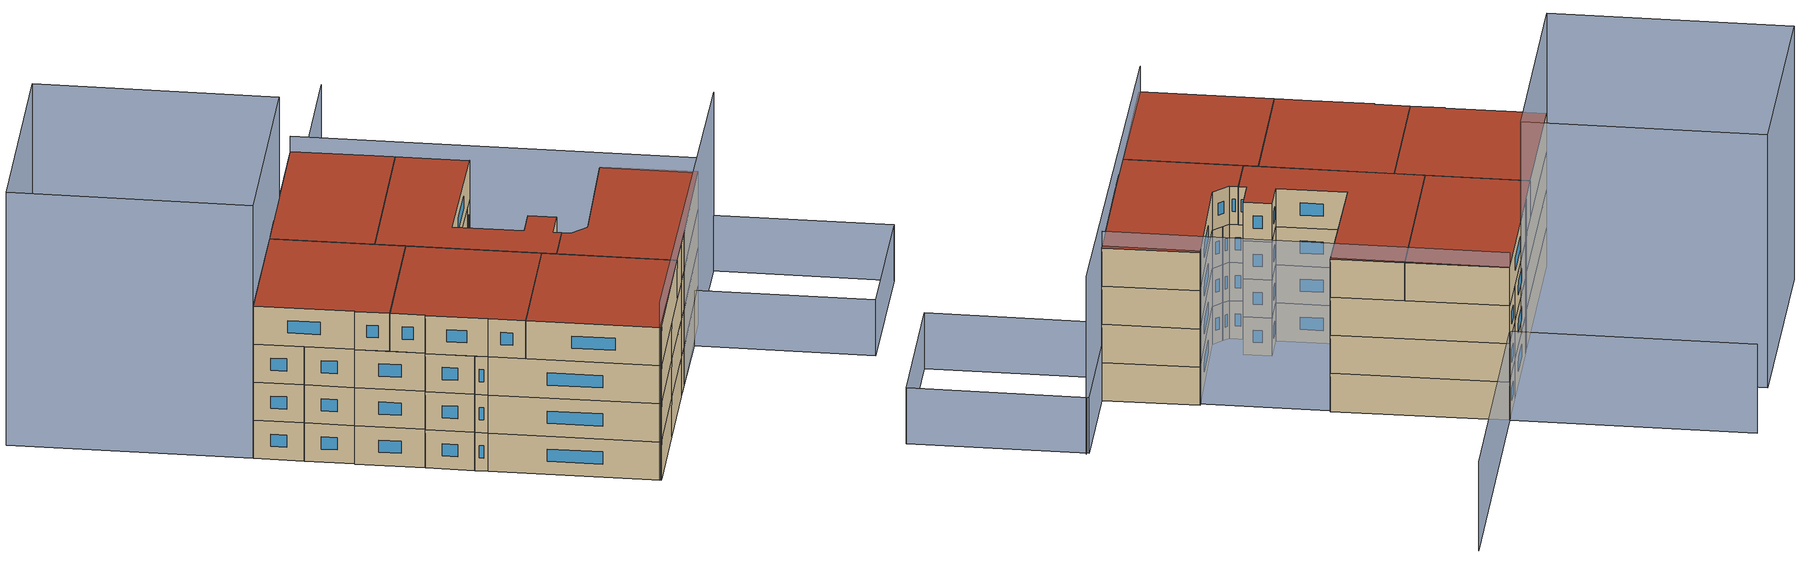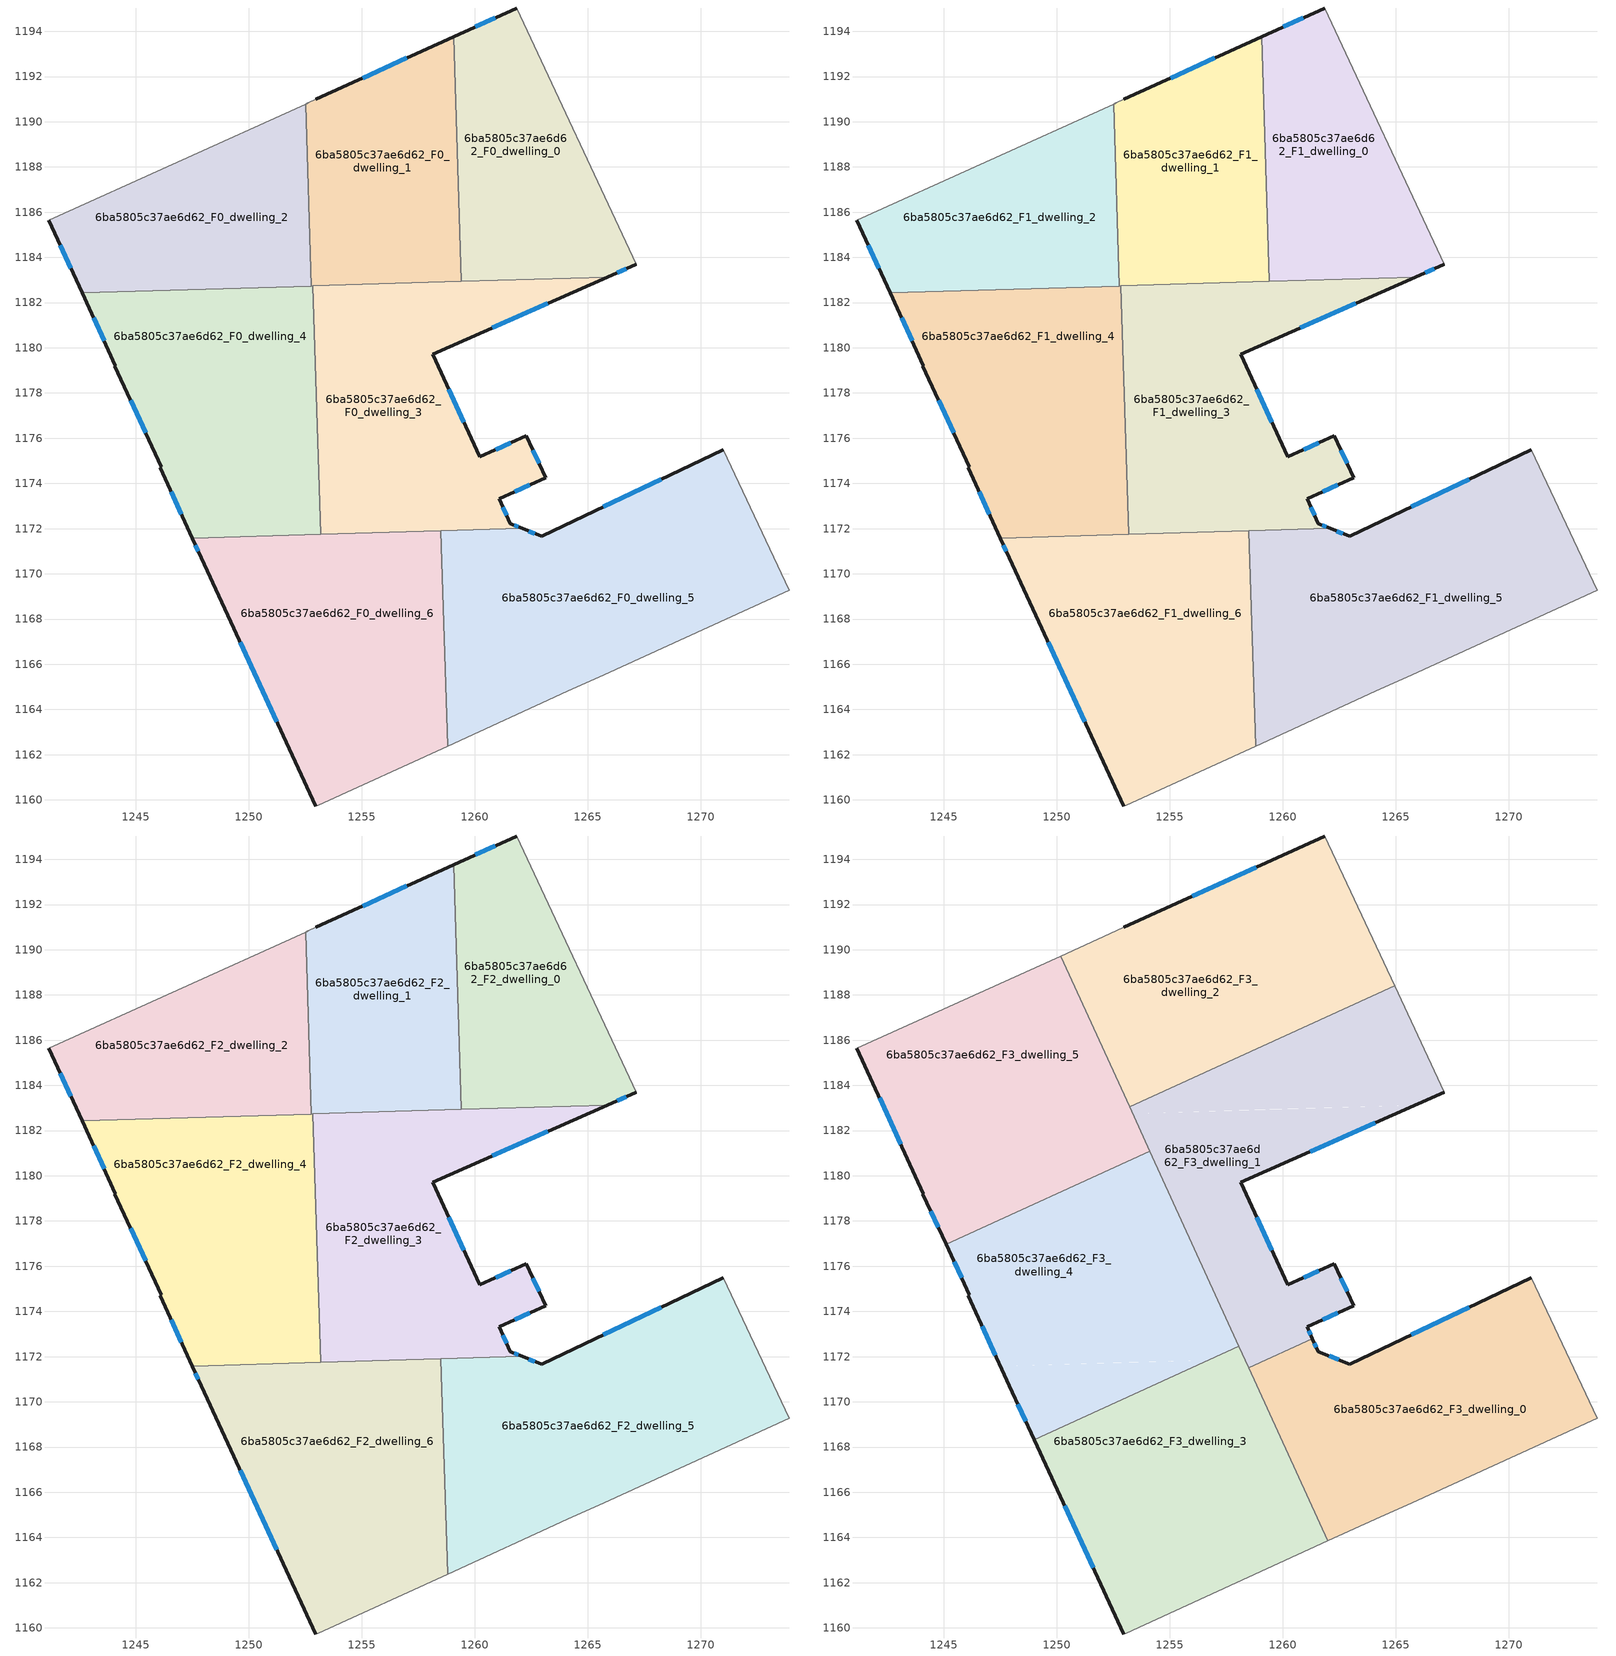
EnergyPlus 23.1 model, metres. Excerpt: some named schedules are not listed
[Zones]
6ba5805c37ae6d62_F0_dwelling_0
 floor ground (EU_floor_Construction): 1261.84,1195.03 1267.14,1183.7 1265.85,1183.13 1259.4,1182.93 1259.07,1193.77 z0
 wall outside (EU_wall_Construction): 1261.84,1195.03 1259.07,1193.77 / 1265.85,1183.13 1267.14,1183.7 z0:3
 wall to 6ba5805c37ae6d62_F0_dwelling_1 (EU_wall_Construction): 1259.07,1193.77 1259.4,1182.93 z0:3
 wall adiabatic (EU_wall_Construction): 1267.14,1183.7 1261.84,1195.03 z0:3
 wall to 6ba5805c37ae6d62_F0_dwelling_3 (EU_wall_Construction): 1259.4,1182.93 1265.85,1183.13 z0:3
 window (EU_Window_Construction): 1260.9,1194.6 1260.02,1194.2 / 1266.29,1183.32 1266.7,1183.51 z1.02:1.98
6ba5805c37ae6d62_F0_dwelling_1
 floor ground (EU_floor_Construction): 1259.07,1193.77 1259.4,1182.93 1252.76,1182.73 1252.51,1190.78 1252.63,1190.83 1252.95,1190.99 z0
 wall outside (EU_wall_Construction): 1259.07,1193.77 1252.95,1190.99 z0:3
 wall to 6ba5805c37ae6d62_F0_dwelling_2 (EU_wall_Construction): 1252.51,1190.78 1252.76,1182.73 z0:3
 wall adiabatic (EU_wall_Construction): 1252.95,1190.99 1252.63,1190.83 1252.51,1190.78 z0:3
 wall to 6ba5805c37ae6d62_F0_dwelling_4 (EU_wall_Construction): 1252.76,1182.73 1252.84,1182.74 z0:3
 wall to 6ba5805c37ae6d62_F0_dwelling_3 (EU_wall_Construction): 1252.84,1182.74 1259.4,1182.93 z0:3
 window (EU_Window_Construction): 1256.99,1192.82 1255.04,1191.93 z1.02:1.98
6ba5805c37ae6d62_F0_dwelling_2
 floor ground (EU_floor_Construction): 1252.51,1190.78 1252.76,1182.73 1242.63,1182.43 1241.15,1185.64 z0
 wall outside (EU_wall_Construction): 1241.15,1185.64 1242.63,1182.43 z0:3
 wall adiabatic (EU_wall_Construction): 1252.51,1190.78 1241.15,1185.64 z0:3
 wall to 6ba5805c37ae6d62_F0_dwelling_4 (EU_wall_Construction): 1242.63,1182.43 1252.75,1182.73 z0:3
 window (EU_Window_Construction): 1241.65,1184.55 1242.13,1183.52 z1.02:1.98
6ba5805c37ae6d62_F0_dwelling_3
 floor ground (EU_floor_Construction): 1265.85,1183.13 1258.14,1179.71 1260.22,1175.17 1262.28,1176.11 1263.13,1174.25 1261.07,1173.31 1261.57,1172.22 1262.09,1172.01 1253.17,1171.74 1252.84,1182.74 z0
 wall outside (EU_wall_Construction): 1262.09,1172.01 1261.57,1172.22 1261.07,1173.31 1263.13,1174.25 1262.28,1176.11 1260.22,1175.17 1258.14,1179.71 1265.85,1183.13 z0:3
 wall to 6ba5805c37ae6d62_F0_dwelling_4 (EU_wall_Construction): 1252.84,1182.74 1253.17,1171.74 z0:3
 wall to 6ba5805c37ae6d62_F0_dwelling_6 (EU_wall_Construction): 1253.17,1171.74 1258.5,1171.9 z0:3
 wall to 6ba5805c37ae6d62_F0_dwelling_5 (EU_wall_Construction): 1258.5,1171.9 1262.09,1172.01 z0:3
 window (EU_Window_Construction): 1261.58,1175.79 1260.92,1175.49 / 1262.84,1174.88 1262.57,1175.48 / 1261.77,1173.63 1262.43,1173.93 / 1261.4,1172.59 1261.24,1172.94 / 1261.91,1172.08 1261.75,1172.15 / 1260.77,1180.88 1263.23,1181.97 / 1259.51,1176.72 1258.85,1178.17 z1.02:1.98
6ba5805c37ae6d62_F0_dwelling_4
 floor ground (EU_floor_Construction): 1252.84,1182.74 1253.17,1171.74 1247.5,1171.57 1246.08,1174.69 1246.14,1174.73 1244.07,1179.19 1244.1,1179.21 1242.63,1182.43 z0
 wall outside (EU_wall_Construction): 1242.63,1182.43 1244.1,1179.21 1244.07,1179.19 1246.14,1174.73 1246.08,1174.69 1247.5,1171.57 z0:3
 wall to 6ba5805c37ae6d62_F0_dwelling_6 (EU_wall_Construction): 1247.5,1171.57 1253.17,1171.74 z0:3
 window (EU_Window_Construction): 1243.13,1181.33 1243.6,1180.3 / 1246.56,1173.63 1247.02,1172.63 / 1244.77,1177.67 1245.43,1176.24 z1.02:1.98
6ba5805c37ae6d62_F0_dwelling_5
 floor ground (EU_floor_Construction): 1270.98,1175.49 1273.9,1169.28 1265.73,1165.54 1264.09,1164.8 1258.79,1162.38 1258.5,1171.9 1262.09,1172.01 1262.95,1171.67 z0
 wall outside (EU_wall_Construction): 1270.98,1175.49 1262.95,1171.67 1262.09,1172.01 z0:3
 wall adiabatic (EU_wall_Construction): 1258.79,1162.38 1264.09,1164.8 1265.73,1165.54 1273.9,1169.28 1270.98,1175.49 z0:3
 wall to 6ba5805c37ae6d62_F0_dwelling_6 (EU_wall_Construction): 1258.5,1171.9 1258.79,1162.38 z0:3
 window (EU_Window_Construction): 1262.66,1171.78 1262.38,1171.89 / 1268.25,1174.19 1265.68,1172.97 z1.02:1.98
6ba5805c37ae6d62_F0_dwelling_6
 floor ground (EU_floor_Construction): 1258.5,1171.9 1258.79,1162.38 1253.07,1159.77 1252.95,1159.73 1247.9,1170.7 1247.5,1171.57 z0
 wall outside (EU_wall_Construction): 1247.5,1171.57 1247.9,1170.7 1252.95,1159.73 z0:3
 wall adiabatic (EU_wall_Construction): 1252.95,1159.73 1253.07,1159.77 1258.79,1162.38 z0:3
 window (EU_Window_Construction): 1247.64,1171.28 1247.77,1171 / 1249.62,1166.97 1251.23,1163.46 z1.02:1.98
6ba5805c37ae6d62_F1_dwelling_0
 floor to 6ba5805c37ae6d62_F0_dwelling_0 (EU_floor_Construction): 1261.84,1195.03 1267.14,1183.7 1265.85,1183.13 1259.4,1182.93 1259.07,1193.77 z3
 wall outside (EU_wall_Construction): 1261.84,1195.03 1259.07,1193.77 / 1265.85,1183.13 1267.14,1183.7 z3:6
 wall to 6ba5805c37ae6d62_F1_dwelling_1 (EU_wall_Construction): 1259.07,1193.77 1259.4,1182.93 z3:6
 wall adiabatic (EU_wall_Construction): 1267.14,1183.7 1261.84,1195.03 z3:6
 wall to 6ba5805c37ae6d62_F1_dwelling_3 (EU_wall_Construction): 1259.4,1182.93 1265.85,1183.13 z3:6
 window (EU_Window_Construction): 1260.9,1194.6 1260.02,1194.2 / 1266.29,1183.32 1266.7,1183.51 z4.02:4.98
6ba5805c37ae6d62_F1_dwelling_1
 floor to 6ba5805c37ae6d62_F0_dwelling_1 (EU_floor_Construction): 1259.07,1193.77 1259.4,1182.93 1252.76,1182.73 1252.51,1190.78 1252.63,1190.83 1252.95,1190.99 z3
 wall outside (EU_wall_Construction): 1259.07,1193.77 1252.95,1190.99 z3:6
 wall to 6ba5805c37ae6d62_F1_dwelling_2 (EU_wall_Construction): 1252.51,1190.78 1252.76,1182.73 z3:6
 wall adiabatic (EU_wall_Construction): 1252.95,1190.99 1252.63,1190.83 1252.51,1190.78 z3:6
 wall to 6ba5805c37ae6d62_F1_dwelling_4 (EU_wall_Construction): 1252.76,1182.73 1252.84,1182.74 z3:6
 wall to 6ba5805c37ae6d62_F1_dwelling_3 (EU_wall_Construction): 1252.84,1182.74 1259.4,1182.93 z3:6
 window (EU_Window_Construction): 1256.99,1192.82 1255.04,1191.93 z4.02:4.98
6ba5805c37ae6d62_F1_dwelling_2
 floor to 6ba5805c37ae6d62_F0_dwelling_2 (EU_floor_Construction): 1252.51,1190.78 1252.76,1182.73 1242.63,1182.43 1241.15,1185.64 z3
 wall outside (EU_wall_Construction): 1241.15,1185.64 1242.63,1182.43 z3:6
 wall adiabatic (EU_wall_Construction): 1252.51,1190.78 1241.15,1185.64 z3:6
 wall to 6ba5805c37ae6d62_F1_dwelling_4 (EU_wall_Construction): 1242.63,1182.43 1252.75,1182.73 z3:6
 window (EU_Window_Construction): 1241.65,1184.55 1242.13,1183.52 z4.02:4.98
6ba5805c37ae6d62_F1_dwelling_3
 floor to 6ba5805c37ae6d62_F0_dwelling_3 (EU_floor_Construction): 1265.85,1183.13 1258.14,1179.71 1260.22,1175.17 1262.28,1176.11 1263.13,1174.25 1261.07,1173.31 1261.57,1172.22 1262.09,1172.01 1253.17,1171.74 1252.84,1182.74 z3
 wall outside (EU_wall_Construction): 1262.09,1172.01 1261.57,1172.22 1261.07,1173.31 1263.13,1174.25 1262.28,1176.11 1260.22,1175.17 1258.14,1179.71 1265.85,1183.13 z3:6
 wall to 6ba5805c37ae6d62_F1_dwelling_4 (EU_wall_Construction): 1252.84,1182.74 1253.17,1171.74 z3:6
 wall to 6ba5805c37ae6d62_F1_dwelling_6 (EU_wall_Construction): 1253.17,1171.74 1258.5,1171.9 z3:6
 wall to 6ba5805c37ae6d62_F1_dwelling_5 (EU_wall_Construction): 1258.5,1171.9 1262.09,1172.01 z3:6
 window (EU_Window_Construction): 1261.58,1175.79 1260.92,1175.49 / 1262.84,1174.88 1262.57,1175.48 / 1261.77,1173.63 1262.43,1173.93 / 1261.4,1172.59 1261.24,1172.94 / 1261.91,1172.08 1261.75,1172.15 / 1260.77,1180.88 1263.23,1181.97 / 1259.51,1176.72 1258.85,1178.17 z4.02:4.98
6ba5805c37ae6d62_F1_dwelling_4
 floor to 6ba5805c37ae6d62_F0_dwelling_4 (EU_floor_Construction): 1252.84,1182.74 1253.17,1171.74 1247.5,1171.57 1246.08,1174.69 1246.14,1174.73 1244.07,1179.19 1244.1,1179.21 1242.63,1182.43 z3
 wall outside (EU_wall_Construction): 1242.63,1182.43 1244.1,1179.21 1244.07,1179.19 1246.14,1174.73 1246.08,1174.69 1247.5,1171.57 z3:6
 wall to 6ba5805c37ae6d62_F1_dwelling_6 (EU_wall_Construction): 1247.5,1171.57 1253.17,1171.74 z3:6
 window (EU_Window_Construction): 1243.13,1181.33 1243.6,1180.3 / 1246.56,1173.63 1247.02,1172.63 / 1244.77,1177.67 1245.43,1176.24 z4.02:4.98
6ba5805c37ae6d62_F1_dwelling_5
 floor to 6ba5805c37ae6d62_F0_dwelling_5 (EU_floor_Construction): 1270.98,1175.49 1273.9,1169.28 1265.73,1165.54 1264.09,1164.8 1258.79,1162.38 1258.5,1171.9 1262.09,1172.01 1262.95,1171.67 z3
 wall outside (EU_wall_Construction): 1270.98,1175.49 1262.95,1171.67 1262.09,1172.01 z3:6
 wall adiabatic (EU_wall_Construction): 1258.79,1162.38 1264.09,1164.8 1265.73,1165.54 1273.9,1169.28 1270.98,1175.49 z3:6
 wall to 6ba5805c37ae6d62_F1_dwelling_6 (EU_wall_Construction): 1258.5,1171.9 1258.79,1162.38 z3:6
 window (EU_Window_Construction): 1262.66,1171.78 1262.38,1171.89 / 1268.25,1174.19 1265.68,1172.97 z4.02:4.98
6ba5805c37ae6d62_F1_dwelling_6
 floor to 6ba5805c37ae6d62_F0_dwelling_6 (EU_floor_Construction): 1258.5,1171.9 1258.79,1162.38 1253.07,1159.77 1252.95,1159.73 1247.9,1170.7 1247.5,1171.57 z3
 wall outside (EU_wall_Construction): 1247.5,1171.57 1247.9,1170.7 1252.95,1159.73 z3:6
 wall adiabatic (EU_wall_Construction): 1252.95,1159.73 1253.07,1159.77 1258.79,1162.38 z3:6
 window (EU_Window_Construction): 1247.64,1171.28 1247.77,1171 / 1249.62,1166.97 1251.23,1163.46 z4.02:4.98
6ba5805c37ae6d62_F2_dwelling_0
 floor to 6ba5805c37ae6d62_F1_dwelling_0 (EU_floor_Construction): 1261.84,1195.03 1267.14,1183.7 1265.85,1183.13 1259.4,1182.93 1259.07,1193.77 z6
 wall outside (EU_wall_Construction): 1261.84,1195.03 1259.07,1193.77 / 1265.85,1183.13 1267.14,1183.7 z6:9
 wall to 6ba5805c37ae6d62_F2_dwelling_1 (EU_wall_Construction): 1259.07,1193.77 1259.4,1182.93 z6:9
 wall adiabatic (EU_wall_Construction): 1267.14,1183.7 1261.84,1195.03 z6:9
 wall to 6ba5805c37ae6d62_F2_dwelling_3 (EU_wall_Construction): 1259.4,1182.93 1265.85,1183.13 z6:9
 window (EU_Window_Construction): 1260.9,1194.6 1260.02,1194.2 / 1266.29,1183.32 1266.7,1183.51 z7.02:7.98
6ba5805c37ae6d62_F2_dwelling_1
 floor to 6ba5805c37ae6d62_F1_dwelling_1 (EU_floor_Construction): 1259.07,1193.77 1259.4,1182.93 1252.76,1182.73 1252.51,1190.78 1252.63,1190.83 1252.95,1190.99 z6
 wall outside (EU_wall_Construction): 1259.07,1193.77 1252.95,1190.99 z6:9
 wall to 6ba5805c37ae6d62_F2_dwelling_2 (EU_wall_Construction): 1252.51,1190.78 1252.76,1182.73 z6:9
 wall adiabatic (EU_wall_Construction): 1252.95,1190.99 1252.63,1190.83 1252.51,1190.78 z6:9
 wall to 6ba5805c37ae6d62_F2_dwelling_4 (EU_wall_Construction): 1252.76,1182.73 1252.84,1182.74 z6:9
 wall to 6ba5805c37ae6d62_F2_dwelling_3 (EU_wall_Construction): 1252.84,1182.74 1259.4,1182.93 z6:9
 window (EU_Window_Construction): 1256.99,1192.82 1255.04,1191.93 z7.02:7.98
6ba5805c37ae6d62_F2_dwelling_2
 floor to 6ba5805c37ae6d62_F1_dwelling_2 (EU_floor_Construction): 1252.51,1190.78 1252.76,1182.73 1242.63,1182.43 1241.15,1185.64 z6
 wall outside (EU_wall_Construction): 1241.15,1185.64 1242.63,1182.43 z6:9
 wall adiabatic (EU_wall_Construction): 1252.51,1190.78 1241.15,1185.64 z6:9
 wall to 6ba5805c37ae6d62_F2_dwelling_4 (EU_wall_Construction): 1242.63,1182.43 1252.75,1182.73 z6:9
 window (EU_Window_Construction): 1241.65,1184.55 1242.13,1183.52 z7.02:7.98
6ba5805c37ae6d62_F2_dwelling_3
 floor to 6ba5805c37ae6d62_F1_dwelling_3 (EU_floor_Construction): 1265.85,1183.13 1258.14,1179.71 1260.22,1175.17 1262.28,1176.11 1263.13,1174.25 1261.07,1173.31 1261.57,1172.22 1262.09,1172.01 1253.17,1171.74 1252.84,1182.74 z6
 wall outside (EU_wall_Construction): 1262.09,1172.01 1261.57,1172.22 1261.07,1173.31 1263.13,1174.25 1262.28,1176.11 1260.22,1175.17 1258.14,1179.71 1265.85,1183.13 z6:9
 wall to 6ba5805c37ae6d62_F2_dwelling_4 (EU_wall_Construction): 1252.84,1182.74 1253.17,1171.74 z6:9
 wall to 6ba5805c37ae6d62_F2_dwelling_6 (EU_wall_Construction): 1253.17,1171.74 1258.5,1171.9 z6:9
 wall to 6ba5805c37ae6d62_F2_dwelling_5 (EU_wall_Construction): 1258.5,1171.9 1262.09,1172.01 z6:9
 window (EU_Window_Construction): 1261.58,1175.79 1260.92,1175.49 / 1262.84,1174.88 1262.57,1175.48 / 1261.77,1173.63 1262.43,1173.93 / 1261.4,1172.59 1261.24,1172.94 / 1261.91,1172.08 1261.75,1172.15 / 1260.77,1180.88 1263.23,1181.97 / 1259.51,1176.72 1258.85,1178.17 z7.02:7.98
6ba5805c37ae6d62_F2_dwelling_4
 floor to 6ba5805c37ae6d62_F1_dwelling_4 (EU_floor_Construction): 1252.84,1182.74 1253.17,1171.74 1247.5,1171.57 1246.08,1174.69 1246.14,1174.73 1244.07,1179.19 1244.1,1179.21 1242.63,1182.43 z6
 wall outside (EU_wall_Construction): 1242.63,1182.43 1244.1,1179.21 1244.07,1179.19 1246.14,1174.73 1246.08,1174.69 1247.5,1171.57 z6:9
 wall to 6ba5805c37ae6d62_F2_dwelling_6 (EU_wall_Construction): 1247.5,1171.57 1253.17,1171.74 z6:9
 window (EU_Window_Construction): 1243.13,1181.33 1243.6,1180.3 / 1246.56,1173.63 1247.02,1172.63 / 1244.77,1177.67 1245.43,1176.24 z7.02:7.98
6ba5805c37ae6d62_F2_dwelling_5
 floor to 6ba5805c37ae6d62_F1_dwelling_5 (EU_floor_Construction): 1270.98,1175.49 1273.9,1169.28 1265.73,1165.54 1264.09,1164.8 1258.79,1162.38 1258.5,1171.9 1262.09,1172.01 1262.95,1171.67 z6
 wall outside (EU_wall_Construction): 1270.98,1175.49 1262.95,1171.67 1262.09,1172.01 z6:9
 wall adiabatic (EU_wall_Construction): 1258.79,1162.38 1264.09,1164.8 1265.73,1165.54 1273.9,1169.28 1270.98,1175.49 z6:9
 wall to 6ba5805c37ae6d62_F2_dwelling_6 (EU_wall_Construction): 1258.5,1171.9 1258.79,1162.38 z6:9
 window (EU_Window_Construction): 1262.66,1171.78 1262.38,1171.89 / 1268.25,1174.19 1265.68,1172.97 z7.02:7.98
6ba5805c37ae6d62_F2_dwelling_6
 floor to 6ba5805c37ae6d62_F1_dwelling_6 (EU_floor_Construction): 1258.5,1171.9 1258.79,1162.38 1253.07,1159.77 1252.95,1159.73 1247.9,1170.7 1247.5,1171.57 z6
 wall outside (EU_wall_Construction): 1247.5,1171.57 1247.9,1170.7 1252.95,1159.73 z6:9
 wall adiabatic (EU_wall_Construction): 1252.95,1159.73 1253.07,1159.77 1258.79,1162.38 z6:9
 window (EU_Window_Construction): 1247.64,1171.28 1247.77,1171 / 1249.62,1166.97 1251.23,1163.46 z7.02:7.98
6ba5805c37ae6d62_F3_dwelling_0
 floor to 6ba5805c37ae6d62_F2_dwelling_5 (EU_floor_Construction): 1270.98,1175.49 1273.9,1169.28 1265.73,1165.54 1264.09,1164.8 1261.99,1163.84 1258.51,1171.45 1258.51,1171.51 1259.42,1171.93 1262.09,1172.01 1262.95,1171.67 z9
 floor to 6ba5805c37ae6d62_F2_dwelling_3 (EU_floor_Construction): 1261.57,1172.22 1262.09,1172.01 1259.42,1171.93 1261.31,1172.79 z9
 wall outside (EU_wall_Construction): 1270.98,1175.49 1262.95,1171.67 1261.57,1172.22 1261.31,1172.79 z9:12
 wall adiabatic (EU_wall_Construction): 1261.99,1163.84 1264.09,1164.8 1265.73,1165.54 1273.9,1169.28 1270.98,1175.49 z9:12
 wall to 6ba5805c37ae6d62_F3_dwelling_1 (EU_wall_Construction): 1261.31,1172.79 1258.49,1171.5 z9:12
 wall to 6ba5805c37ae6d62_F3_dwelling_3 (EU_wall_Construction): 1258.49,1171.5 1261.99,1163.84 z9:12
 window (EU_Window_Construction): 1261.48,1172.42 1261.4,1172.6 / 1262.48,1171.85 1262.04,1172.03 / 1268.25,1174.19 1265.68,1172.97 z10.02:10.98
 roof outside (EU_roof_Construction): 1273.9,1169.28 1270.98,1175.49 1262.95,1171.67 1261.57,1172.22 1261.31,1172.79 1258.49,1171.5 1261.99,1163.84 1264.09,1164.8 1265.73,1165.54 z12
6ba5805c37ae6d62_F3_dwelling_1
 floor to 6ba5805c37ae6d62_F2_dwelling_3 (EU_floor_Construction): 1265.85,1183.13 1258.14,1179.71 1260.22,1175.17 1262.28,1176.11 1263.13,1174.25 1261.07,1173.31 1261.31,1172.79 1259.42,1171.93 1258.31,1171.9 1253.36,1182.75 z9
 floor to 6ba5805c37ae6d62_F2_dwelling_0 (EU_floor_Construction): 1264.94,1188.4 1267.14,1183.7 1265.85,1183.13 1259.4,1182.93 1259.31,1185.83 z9
 floor to 6ba5805c37ae6d62_F2_dwelling_5 (EU_floor_Construction): 1259.42,1171.93 1258.51,1171.51 1258.5,1171.9 z9
 floor to 6ba5805c37ae6d62_F2_dwelling_6 (EU_floor_Construction): 1258.5,1171.9 1258.51,1171.51 1258.49,1171.5 1258.31,1171.9 z9
 floor to 6ba5805c37ae6d62_F2_dwelling_1 (EU_floor_Construction): 1259.31,1185.83 1259.4,1182.93 1253.36,1182.75 1253.22,1183.05 z9
 wall outside (EU_wall_Construction): 1261.31,1172.79 1261.07,1173.31 1263.13,1174.25 1262.28,1176.11 1260.22,1175.17 1258.14,1179.71 1267.14,1183.7 z9:12
 wall to 6ba5805c37ae6d62_F3_dwelling_2 (EU_wall_Construction): 1264.94,1188.4 1253.22,1183.05 z9:12
 wall adiabatic (EU_wall_Construction): 1267.14,1183.7 1264.94,1188.4 z9:12
 wall to 6ba5805c37ae6d62_F3_dwelling_4 (EU_wall_Construction): 1254.12,1181.08 1258.05,1172.46 z9:12
 wall to 6ba5805c37ae6d62_F3_dwelling_3 (EU_wall_Construction): 1258.05,1172.46 1258.49,1171.5 z9:12
 wall to 6ba5805c37ae6d62_F3_dwelling_5 (EU_wall_Construction): 1253.22,1183.05 1254.12,1181.08 z9:12
 window (EU_Window_Construction): 1261.2,1181.07 1264.08,1182.34 / 1259.51,1176.72 1258.85,1178.17 / 1261.58,1175.79 1260.92,1175.49 / 1262.84,1174.88 1262.57,1175.48 / 1261.77,1173.63 1262.43,1173.93 / 1261.23,1172.97 1261.15,1173.14 z10.02:10.98
 roof outside (EU_roof_Construction): 1263.13,1174.25 1262.28,1176.11 1260.22,1175.17 1258.14,1179.71 1267.14,1183.7 1264.94,1188.4 1253.22,1183.05 1258.49,1171.5 1261.31,1172.79 1261.07,1173.31 z12
6ba5805c37ae6d62_F3_dwelling_2
 floor to 6ba5805c37ae6d62_F2_dwelling_0 (EU_floor_Construction): 1261.84,1195.03 1264.94,1188.4 1259.31,1185.83 1259.07,1193.77 z9
 floor to 6ba5805c37ae6d62_F2_dwelling_1 (EU_floor_Construction): 1259.07,1193.77 1259.31,1185.83 1253.22,1183.05 1252.71,1184.16 1252.51,1190.78 1252.63,1190.83 1252.95,1190.99 z9
 floor to 6ba5805c37ae6d62_F2_dwelling_2 (EU_floor_Construction): 1252.51,1190.78 1252.71,1184.16 1250.17,1189.72 z9
 wall outside (EU_wall_Construction): 1261.84,1195.03 1252.95,1190.99 z9:12
 wall adiabatic (EU_wall_Construction): 1264.94,1188.4 1261.84,1195.03 / 1252.95,1190.99 1252.63,1190.83 1250.17,1189.72 z9:12
 wall to 6ba5805c37ae6d62_F3_dwelling_5 (EU_wall_Construction): 1250.17,1189.72 1253.22,1183.05 z9:12
 window (EU_Window_Construction): 1258.82,1193.66 1255.98,1192.36 z10.02:10.98
 roof outside (EU_roof_Construction): 1264.94,1188.4 1261.84,1195.03 1252.95,1190.99 1252.63,1190.83 1250.17,1189.72 1253.22,1183.05 z12
6ba5805c37ae6d62_F3_dwelling_3
 floor to 6ba5805c37ae6d62_F2_dwelling_6 (EU_floor_Construction): 1258.31,1171.9 1258.51,1171.45 1258.79,1162.38 1253.07,1159.77 1252.95,1159.73 1248.99,1168.33 1256.71,1171.85 z9
 floor to 6ba5805c37ae6d62_F2_dwelling_5 (EU_floor_Construction): 1258.51,1171.45 1261.99,1163.84 1258.79,1162.38 z9
 floor to 6ba5805c37ae6d62_F2_dwelling_3 (EU_floor_Construction): 1258.05,1172.46 1258.31,1171.9 1256.71,1171.85 z9
 wall outside (EU_wall_Construction): 1248.99,1168.33 1252.95,1159.73 z9:12
 wall adiabatic (EU_wall_Construction): 1252.95,1159.73 1253.07,1159.77 1261.99,1163.84 z9:12
 wall to 6ba5805c37ae6d62_F3_dwelling_4 (EU_wall_Construction): 1258.05,1172.46 1248.99,1168.33 z9:12
 window (EU_Window_Construction): 1250.34,1165.4 1251.6,1162.66 z10.02:10.98
 roof outside (EU_roof_Construction): 1261.99,1163.84 1258.05,1172.46 1248.99,1168.33 1252.95,1159.73 1253.07,1159.77 z12
6ba5805c37ae6d62_F3_dwelling_4
 floor to 6ba5805c37ae6d62_F2_dwelling_3 (EU_floor_Construction): 1254.12,1181.08 1258.05,1172.46 1256.7,1171.85 1253.17,1171.74 1252.9,1180.53 z9
 floor to 6ba5805c37ae6d62_F2_dwelling_4 (EU_floor_Construction): 1252.9,1180.53 1253.17,1171.74 1247.5,1171.57 1246.08,1174.69 1246.14,1174.73 1245.1,1176.96 z9
 floor to 6ba5805c37ae6d62_F2_dwelling_6 (EU_floor_Construction): 1256.71,1171.85 1248.99,1168.33 1247.9,1170.7 1247.5,1171.57 z9
 wall outside (EU_wall_Construction): 1245.1,1176.96 1246.14,1174.73 1246.08,1174.69 1247.9,1170.7 1248.99,1168.33 z9:12
 wall to 6ba5805c37ae6d62_F3_dwelling_5 (EU_wall_Construction): 1254.12,1181.08 1245.1,1176.96 z9:12
 window (EU_Window_Construction): 1245.45,1176.2 1245.78,1175.49 / 1248.27,1169.89 1248.62,1169.14 / 1246.7,1173.33 1247.28,1172.06 z10.02:10.98
 roof outside (EU_roof_Construction): 1258.05,1172.46 1254.12,1181.08 1245.1,1176.96 1246.14,1174.73 1246.08,1174.69 1247.9,1170.7 1248.99,1168.33 z12
6ba5805c37ae6d62_F3_dwelling_5
 floor to 6ba5805c37ae6d62_F2_dwelling_2 (EU_floor_Construction): 1250.17,1189.72 1252.71,1184.16 1252.76,1182.73 1242.63,1182.43 1241.15,1185.64 z9
 floor to 6ba5805c37ae6d62_F2_dwelling_4 (EU_floor_Construction): 1252.84,1182.74 1252.9,1180.53 1245.1,1176.96 1244.07,1179.19 1244.1,1179.21 1242.63,1182.43 z9
 floor to 6ba5805c37ae6d62_F2_dwelling_1 (EU_floor_Construction): 1252.71,1184.16 1253.36,1182.75 1252.76,1182.73 z9
 floor to 6ba5805c37ae6d62_F2_dwelling_3 (EU_floor_Construction): 1253.36,1182.75 1254.12,1181.08 1252.9,1180.53 1252.84,1182.74 z9
 wall outside (EU_wall_Construction): 1241.15,1185.64 1244.1,1179.21 1244.07,1179.19 1245.1,1176.96 z9:12
 wall adiabatic (EU_wall_Construction): 1250.17,1189.72 1241.15,1185.64 z9:12
 window (EU_Window_Construction): 1244.42,1178.43 1244.75,1177.72 / 1242.16,1183.45 1243.1,1181.4 z10.02:10.98
 roof outside (EU_roof_Construction): 1254.12,1181.08 1250.17,1189.72 1241.15,1185.64 1244.1,1179.21 1244.07,1179.19 1245.1,1176.96 z12
shading: 1252.87,1159.83 1281.17,1172.39 z0:14; 1280.97,1172.5 1286.24,1160.85 / 1286.24,1160.85 1276.19,1156.3 / 1276.19,1156.3 1270.92,1167.95 / 1270.92,1167.95 1280.97,1172.5 z0:4.4; 1273.65,1169.15 1261.84,1195.04 z0:13.2; 1255.72,1192.23 1241.15,1185.64 / 1241.15,1185.64 1234.04,1201.36 / 1234.04,1201.36 1248.6,1207.95 / 1248.6,1207.95 1255.72,1192.23 z0:19.9; 1279.36,1203.01 1261.84,1195.03 / 1261.84,1195.03 1254.7,1210.73 z0:7
[Building]
EU S2 Campaign: North Axis=0; Terrain=City; Solar Distribution=FullExterior
[Site:Location]
Vienna: Latitude=48; Longitude=16.5; Time Zone=1; Elevation=183
[SizingPeriod:WeatherFileDays]
AnnualSizingPeriod: Begin Month=1; Begin Day of Month=1; End Month=12; End Day of Month=31; Day of Week for Start Day=Monday; Use Weather File Daylight Saving Period=No; Use Weather File Rain and Snow Indicators=No
[MATERIAL]
EU_InternalMass_Material: Roughness=MediumRough; Thickness=0.1; Conductivity=1; Density=1800; Specific Heat=900; Thermal Absorptance=0.9; Solar Absorptance=0.7; Visible Absorptance=0.7
[MATERIAL:NOMASS] Roughness=MediumRough; Thermal Absorptance=0.9; Solar Absorptance=0.7; Visible Absorptance=0.7
Name | Thermal Resistance
EU_wall_NoMass | 0.942466
EU_roof_NoMass | 0.551687
EU_floor_NoMass | 0.66527
[WINDOWMATERIAL:SIMPLEGLAZINGSYSTEM]
EU_Window_SimpleGlazing: UFactor=2.03367; Solar Heat Gain Coefficient=0.65; Visible Transmittance=0.65
[CONSTRUCTION]
EU_wall_Construction: EU_wall_NoMass
EU_roof_Construction: EU_roof_NoMass
EU_floor_Construction: EU_floor_NoMass
EU_Window_Construction: EU_Window_SimpleGlazing
EU_InternalMass_Construction: EU_InternalMass_Material
[ZONE] Type=1; Multiplier=1; Ceiling Height=autocalculate; Floor Area=autocalculate; Part of Total Floor Area=Yes
Name | Volume
6ba5805c37ae6d62_F0_dwelling_0; 6ba5805c37ae6d62_F1_dwelling_0; 6ba5805c37ae6d62_F2_dwelling_0 | 188.451
6ba5805c37ae6d62_F3_dwelling_0 | 282.716
6ba5805c37ae6d62_F0_dwelling_1; 6ba5805c37ae6d62_F1_dwelling_1; 6ba5805c37ae6d62_F2_dwelling_1 | 188.489
6ba5805c37ae6d62_F3_dwelling_1 | 282.713
6ba5805c37ae6d62_F0_dwelling_2; 6ba5805c37ae6d62_F1_dwelling_2; 6ba5805c37ae6d62_F2_dwelling_2 | 188.476
6ba5805c37ae6d62_F3_dwelling_2 | 282.689
6ba5805c37ae6d62_F0_dwelling_3; 6ba5805c37ae6d62_F1_dwelling_3; 6ba5805c37ae6d62_F2_dwelling_3 | 261.831
6ba5805c37ae6d62_F3_dwelling_3 | 282.692
6ba5805c37ae6d62_F0_dwelling_4; 6ba5805c37ae6d62_F1_dwelling_4; 6ba5805c37ae6d62_F2_dwelling_4 | 261.777
6ba5805c37ae6d62_F3_dwelling_4 | 282.718
6ba5805c37ae6d62_F0_dwelling_5; 6ba5805c37ae6d62_F1_dwelling_5; 6ba5805c37ae6d62_F2_dwelling_5 | 324.517
6ba5805c37ae6d62_F3_dwelling_5 | 282.691
6ba5805c37ae6d62_F0_dwelling_6; 6ba5805c37ae6d62_F1_dwelling_6; 6ba5805c37ae6d62_F2_dwelling_6 | 282.71
[INTERNALMASS] Construction=EU_InternalMass_Construction
Name | Zone or ZoneList | Surface Area
6ba5805c37ae6d62_F0_dwelling_0_EU_InternalMass | 6ba5805c37ae6d62_F0_dwelling_0 | 62.8164
6ba5805c37ae6d62_F0_dwelling_1_EU_InternalMass | 6ba5805c37ae6d62_F0_dwelling_1 | 62.8295
6ba5805c37ae6d62_F0_dwelling_2_EU_InternalMass | 6ba5805c37ae6d62_F0_dwelling_2 | 62.8252
6ba5805c37ae6d62_F0_dwelling_3_EU_InternalMass | 6ba5805c37ae6d62_F0_dwelling_3 | 87.278
6ba5805c37ae6d62_F0_dwelling_4_EU_InternalMass | 6ba5805c37ae6d62_F0_dwelling_4 | 87.2588
6ba5805c37ae6d62_F0_dwelling_5_EU_InternalMass | 6ba5805c37ae6d62_F0_dwelling_5 | 108.171
6ba5805c37ae6d62_F0_dwelling_6_EU_InternalMass | 6ba5805c37ae6d62_F0_dwelling_6 | 94.2368
6ba5805c37ae6d62_F1_dwelling_0_EU_InternalMass | 6ba5805c37ae6d62_F1_dwelling_0 | 62.8164
6ba5805c37ae6d62_F1_dwelling_1_EU_InternalMass | 6ba5805c37ae6d62_F1_dwelling_1 | 62.8295
6ba5805c37ae6d62_F1_dwelling_2_EU_InternalMass | 6ba5805c37ae6d62_F1_dwelling_2 | 62.8252
6ba5805c37ae6d62_F1_dwelling_3_EU_InternalMass | 6ba5805c37ae6d62_F1_dwelling_3 | 87.278
6ba5805c37ae6d62_F1_dwelling_4_EU_InternalMass | 6ba5805c37ae6d62_F1_dwelling_4 | 87.2588
6ba5805c37ae6d62_F1_dwelling_5_EU_InternalMass | 6ba5805c37ae6d62_F1_dwelling_5 | 108.171
6ba5805c37ae6d62_F1_dwelling_6_EU_InternalMass | 6ba5805c37ae6d62_F1_dwelling_6 | 94.2368
6ba5805c37ae6d62_F2_dwelling_0_EU_InternalMass | 6ba5805c37ae6d62_F2_dwelling_0 | 62.8164
6ba5805c37ae6d62_F2_dwelling_1_EU_InternalMass | 6ba5805c37ae6d62_F2_dwelling_1 | 62.8295
6ba5805c37ae6d62_F2_dwelling_2_EU_InternalMass | 6ba5805c37ae6d62_F2_dwelling_2 | 62.8252
6ba5805c37ae6d62_F2_dwelling_3_EU_InternalMass | 6ba5805c37ae6d62_F2_dwelling_3 | 87.278
6ba5805c37ae6d62_F2_dwelling_4_EU_InternalMass | 6ba5805c37ae6d62_F2_dwelling_4 | 87.2588
6ba5805c37ae6d62_F2_dwelling_5_EU_InternalMass | 6ba5805c37ae6d62_F2_dwelling_5 | 108.171
6ba5805c37ae6d62_F2_dwelling_6_EU_InternalMass | 6ba5805c37ae6d62_F2_dwelling_6 | 94.2368
6ba5805c37ae6d62_F3_dwelling_0_EU_InternalMass | 6ba5805c37ae6d62_F3_dwelling_0 | 94.2381
6ba5805c37ae6d62_F3_dwelling_1_EU_InternalMass | 6ba5805c37ae6d62_F3_dwelling_1 | 94.2384
6ba5805c37ae6d62_F3_dwelling_2_EU_InternalMass | 6ba5805c37ae6d62_F3_dwelling_2 | 94.2297
6ba5805c37ae6d62_F3_dwelling_3_EU_InternalMass | 6ba5805c37ae6d62_F3_dwelling_3 | 94.2307
6ba5805c37ae6d62_F3_dwelling_4_EU_InternalMass | 6ba5805c37ae6d62_F3_dwelling_4 | 94.2394
6ba5805c37ae6d62_F3_dwelling_5_EU_InternalMass | 6ba5805c37ae6d62_F3_dwelling_5 | 94.2306
[OTHEREQUIPMENT] Fuel Type=Electricity; Design Level Calculation Method=Watts/Area; Power per Zone Floor Area=1; Fraction Latent=0; Fraction Radiant=0; Fraction Lost=0; Carbon Dioxide Generation Rate=0; EndUse Subcategory=EU_Step8_InternalGains
Name | Zone or ZoneList or Space or SpaceList | Schedule
EU_Step8_InternalGain_6ba5805c37ae6d62_F0_dwelling_0_f000 | 6ba5805c37ae6d62_F0_dwelling_0 | EU_Step8_GainSchedule_6ba5805c37ae6d62_F0_dwelling_0_f000
EU_Step8_InternalGain_6ba5805c37ae6d62_F0_dwelling_1_f000 | 6ba5805c37ae6d62_F0_dwelling_1 | EU_Step8_GainSchedule_6ba5805c37ae6d62_F0_dwelling_1_f000
EU_Step8_InternalGain_6ba5805c37ae6d62_F0_dwelling_2_f000 | 6ba5805c37ae6d62_F0_dwelling_2 | EU_Step8_GainSchedule_6ba5805c37ae6d62_F0_dwelling_2_f000
EU_Step8_InternalGain_6ba5805c37ae6d62_F0_dwelling_3_f000 | 6ba5805c37ae6d62_F0_dwelling_3 | EU_Step8_GainSchedule_6ba5805c37ae6d62_F0_dwelling_3_f000
EU_Step8_InternalGain_6ba5805c37ae6d62_F0_dwelling_4_f000 | 6ba5805c37ae6d62_F0_dwelling_4 | EU_Step8_GainSchedule_6ba5805c37ae6d62_F0_dwelling_4_f000
EU_Step8_InternalGain_6ba5805c37ae6d62_F0_dwelling_5_f000 | 6ba5805c37ae6d62_F0_dwelling_5 | EU_Step8_GainSchedule_6ba5805c37ae6d62_F0_dwelling_5_f000
EU_Step8_InternalGain_6ba5805c37ae6d62_F0_dwelling_6_f000 | 6ba5805c37ae6d62_F0_dwelling_6 | EU_Step8_GainSchedule_6ba5805c37ae6d62_F0_dwelling_6_f000
EU_Step8_InternalGain_6ba5805c37ae6d62_F1_dwelling_0_f000 | 6ba5805c37ae6d62_F1_dwelling_0 | EU_Step8_GainSchedule_6ba5805c37ae6d62_F1_dwelling_0_f000
EU_Step8_InternalGain_6ba5805c37ae6d62_F1_dwelling_1_f000 | 6ba5805c37ae6d62_F1_dwelling_1 | EU_Step8_GainSchedule_6ba5805c37ae6d62_F1_dwelling_1_f000
EU_Step8_InternalGain_6ba5805c37ae6d62_F1_dwelling_2_f000 | 6ba5805c37ae6d62_F1_dwelling_2 | EU_Step8_GainSchedule_6ba5805c37ae6d62_F1_dwelling_2_f000
EU_Step8_InternalGain_6ba5805c37ae6d62_F1_dwelling_3_f000 | 6ba5805c37ae6d62_F1_dwelling_3 | EU_Step8_GainSchedule_6ba5805c37ae6d62_F1_dwelling_3_f000
EU_Step8_InternalGain_6ba5805c37ae6d62_F1_dwelling_4_f000 | 6ba5805c37ae6d62_F1_dwelling_4 | EU_Step8_GainSchedule_6ba5805c37ae6d62_F1_dwelling_4_f000
EU_Step8_InternalGain_6ba5805c37ae6d62_F1_dwelling_5_f000 | 6ba5805c37ae6d62_F1_dwelling_5 | EU_Step8_GainSchedule_6ba5805c37ae6d62_F1_dwelling_5_f000
EU_Step8_InternalGain_6ba5805c37ae6d62_F1_dwelling_6_f000 | 6ba5805c37ae6d62_F1_dwelling_6 | EU_Step8_GainSchedule_6ba5805c37ae6d62_F1_dwelling_6_f000
EU_Step8_InternalGain_6ba5805c37ae6d62_F2_dwelling_0_f000 | 6ba5805c37ae6d62_F2_dwelling_0 | EU_Step8_GainSchedule_6ba5805c37ae6d62_F2_dwelling_0_f000
EU_Step8_InternalGain_6ba5805c37ae6d62_F2_dwelling_1_f000 | 6ba5805c37ae6d62_F2_dwelling_1 | EU_Step8_GainSchedule_6ba5805c37ae6d62_F2_dwelling_1_f000
EU_Step8_InternalGain_6ba5805c37ae6d62_F2_dwelling_2_f000 | 6ba5805c37ae6d62_F2_dwelling_2 | EU_Step8_GainSchedule_6ba5805c37ae6d62_F2_dwelling_2_f000
EU_Step8_InternalGain_6ba5805c37ae6d62_F2_dwelling_3_f000 | 6ba5805c37ae6d62_F2_dwelling_3 | EU_Step8_GainSchedule_6ba5805c37ae6d62_F2_dwelling_3_f000
EU_Step8_InternalGain_6ba5805c37ae6d62_F2_dwelling_4_f000 | 6ba5805c37ae6d62_F2_dwelling_4 | EU_Step8_GainSchedule_6ba5805c37ae6d62_F2_dwelling_4_f000
EU_Step8_InternalGain_6ba5805c37ae6d62_F2_dwelling_5_f000 | 6ba5805c37ae6d62_F2_dwelling_5 | EU_Step8_GainSchedule_6ba5805c37ae6d62_F2_dwelling_5_f000
EU_Step8_InternalGain_6ba5805c37ae6d62_F2_dwelling_6_f000 | 6ba5805c37ae6d62_F2_dwelling_6 | EU_Step8_GainSchedule_6ba5805c37ae6d62_F2_dwelling_6_f000
EU_Step8_InternalGain_6ba5805c37ae6d62_F3_dwelling_0_f000 | 6ba5805c37ae6d62_F3_dwelling_0 | EU_Step8_GainSchedule_6ba5805c37ae6d62_F3_dwelling_0_f000
EU_Step8_InternalGain_6ba5805c37ae6d62_F3_dwelling_1_f000 | 6ba5805c37ae6d62_F3_dwelling_1 | EU_Step8_GainSchedule_6ba5805c37ae6d62_F3_dwelling_1_f000
EU_Step8_InternalGain_6ba5805c37ae6d62_F3_dwelling_2_f000 | 6ba5805c37ae6d62_F3_dwelling_2 | EU_Step8_GainSchedule_6ba5805c37ae6d62_F3_dwelling_2_f000
EU_Step8_InternalGain_6ba5805c37ae6d62_F3_dwelling_3_f000 | 6ba5805c37ae6d62_F3_dwelling_3 | EU_Step8_GainSchedule_6ba5805c37ae6d62_F3_dwelling_3_f000
EU_Step8_InternalGain_6ba5805c37ae6d62_F3_dwelling_4_f000 | 6ba5805c37ae6d62_F3_dwelling_4 | EU_Step8_GainSchedule_6ba5805c37ae6d62_F3_dwelling_4_f000
EU_Step8_InternalGain_6ba5805c37ae6d62_F3_dwelling_5_f000 | 6ba5805c37ae6d62_F3_dwelling_5 | EU_Step8_GainSchedule_6ba5805c37ae6d62_F3_dwelling_5_f000
[ZONEVENTILATION:DESIGNFLOWRATE] Schedule=EU_AlwaysOn; Design Flow Rate Calculation Method=AirChanges/Hour; Air Changes per Hour=0.530523; Ventilation Type=Natural; Fan Pressure Rise=0; Fan Total Efficiency=1; Constant Term Coefficient=1; Temperature Term Coefficient=0; Velocity Term Coefficient=0; Velocity Squared Term Coefficient=0; Minimum Indoor Temperature=-100; Maximum Indoor Temperature=100; Delta Temperature=-100; Minimum Outdoor Temperature=-100; Maximum Outdoor Temperature=100; Maximum Wind Speed=40
Name | Zone or ZoneList or Space or SpaceList
EU_ConstantAir_6ba5805c37ae6d62_F0_dwelling_0 | 6ba5805c37ae6d62_F0_dwelling_0
EU_ConstantAir_6ba5805c37ae6d62_F0_dwelling_1 | 6ba5805c37ae6d62_F0_dwelling_1
EU_ConstantAir_6ba5805c37ae6d62_F0_dwelling_2 | 6ba5805c37ae6d62_F0_dwelling_2
EU_ConstantAir_6ba5805c37ae6d62_F0_dwelling_3 | 6ba5805c37ae6d62_F0_dwelling_3
EU_ConstantAir_6ba5805c37ae6d62_F0_dwelling_4 | 6ba5805c37ae6d62_F0_dwelling_4
EU_ConstantAir_6ba5805c37ae6d62_F0_dwelling_5 | 6ba5805c37ae6d62_F0_dwelling_5
EU_ConstantAir_6ba5805c37ae6d62_F0_dwelling_6 | 6ba5805c37ae6d62_F0_dwelling_6
EU_ConstantAir_6ba5805c37ae6d62_F1_dwelling_0 | 6ba5805c37ae6d62_F1_dwelling_0
EU_ConstantAir_6ba5805c37ae6d62_F1_dwelling_1 | 6ba5805c37ae6d62_F1_dwelling_1
EU_ConstantAir_6ba5805c37ae6d62_F1_dwelling_2 | 6ba5805c37ae6d62_F1_dwelling_2
EU_ConstantAir_6ba5805c37ae6d62_F1_dwelling_3 | 6ba5805c37ae6d62_F1_dwelling_3
EU_ConstantAir_6ba5805c37ae6d62_F1_dwelling_4 | 6ba5805c37ae6d62_F1_dwelling_4
EU_ConstantAir_6ba5805c37ae6d62_F1_dwelling_5 | 6ba5805c37ae6d62_F1_dwelling_5
EU_ConstantAir_6ba5805c37ae6d62_F1_dwelling_6 | 6ba5805c37ae6d62_F1_dwelling_6
EU_ConstantAir_6ba5805c37ae6d62_F2_dwelling_0 | 6ba5805c37ae6d62_F2_dwelling_0
EU_ConstantAir_6ba5805c37ae6d62_F2_dwelling_1 | 6ba5805c37ae6d62_F2_dwelling_1
EU_ConstantAir_6ba5805c37ae6d62_F2_dwelling_2 | 6ba5805c37ae6d62_F2_dwelling_2
EU_ConstantAir_6ba5805c37ae6d62_F2_dwelling_3 | 6ba5805c37ae6d62_F2_dwelling_3
EU_ConstantAir_6ba5805c37ae6d62_F2_dwelling_4 | 6ba5805c37ae6d62_F2_dwelling_4
EU_ConstantAir_6ba5805c37ae6d62_F2_dwelling_5 | 6ba5805c37ae6d62_F2_dwelling_5
EU_ConstantAir_6ba5805c37ae6d62_F2_dwelling_6 | 6ba5805c37ae6d62_F2_dwelling_6
EU_ConstantAir_6ba5805c37ae6d62_F3_dwelling_0 | 6ba5805c37ae6d62_F3_dwelling_0
EU_ConstantAir_6ba5805c37ae6d62_F3_dwelling_1 | 6ba5805c37ae6d62_F3_dwelling_1
EU_ConstantAir_6ba5805c37ae6d62_F3_dwelling_2 | 6ba5805c37ae6d62_F3_dwelling_2
EU_ConstantAir_6ba5805c37ae6d62_F3_dwelling_3 | 6ba5805c37ae6d62_F3_dwelling_3
EU_ConstantAir_6ba5805c37ae6d62_F3_dwelling_4 | 6ba5805c37ae6d62_F3_dwelling_4
EU_ConstantAir_6ba5805c37ae6d62_F3_dwelling_5 | 6ba5805c37ae6d62_F3_dwelling_5
[HVACTEMPLATE:ZONE:IDEALLOADSAIRSYSTEM] System Availability Schedule=EU_AlwaysOn; Maximum Heating Supply Air Temperature=50; Minimum Cooling Supply Air Temperature=13; Maximum Heating Supply Air Humidity Ratio=0.0156; Minimum Cooling Supply Air Humidity Ratio=0.0077; Heating Limit=NoLimit; Cooling Limit=NoLimit; Heating Availability Schedule=EU_AlwaysOn; Cooling Availability Schedule=EU_CoolingOff; Dehumidification Control Type=ConstantSensibleHeatRatio; Cooling Sensible Heat Ratio=0.7; Dehumidification Setpoint=60; Humidification Control Type=None; Humidification Setpoint=30; Outdoor Air Method=None; Outdoor Air Flow Rate per Person=0.00944; Outdoor Air Flow Rate per Zone Floor Area=0; Outdoor Air Flow Rate per Zone=0; Demand Controlled Ventilation Type=None; Outdoor Air Economizer Type=NoEconomizer; Heat Recovery Type=None; Sensible Heat Recovery Effectiveness=0.7; Latent Heat Recovery Effectiveness=0.65
Name | Template Thermostat
6ba5805c37ae6d62_F0_dwelling_0 | EU_HeatOnly_6ba5805c37ae6d62_F0_dwelling_0
6ba5805c37ae6d62_F0_dwelling_1 | EU_HeatOnly_6ba5805c37ae6d62_F0_dwelling_1
6ba5805c37ae6d62_F0_dwelling_2 | EU_HeatOnly_6ba5805c37ae6d62_F0_dwelling_2
6ba5805c37ae6d62_F0_dwelling_3 | EU_HeatOnly_6ba5805c37ae6d62_F0_dwelling_3
6ba5805c37ae6d62_F0_dwelling_4 | EU_HeatOnly_6ba5805c37ae6d62_F0_dwelling_4
6ba5805c37ae6d62_F0_dwelling_5 | EU_HeatOnly_6ba5805c37ae6d62_F0_dwelling_5
6ba5805c37ae6d62_F0_dwelling_6 | EU_HeatOnly_6ba5805c37ae6d62_F0_dwelling_6
6ba5805c37ae6d62_F1_dwelling_0 | EU_HeatOnly_6ba5805c37ae6d62_F1_dwelling_0
6ba5805c37ae6d62_F1_dwelling_1 | EU_HeatOnly_6ba5805c37ae6d62_F1_dwelling_1
6ba5805c37ae6d62_F1_dwelling_2 | EU_HeatOnly_6ba5805c37ae6d62_F1_dwelling_2
6ba5805c37ae6d62_F1_dwelling_3 | EU_HeatOnly_6ba5805c37ae6d62_F1_dwelling_3
6ba5805c37ae6d62_F1_dwelling_4 | EU_HeatOnly_6ba5805c37ae6d62_F1_dwelling_4
6ba5805c37ae6d62_F1_dwelling_5 | EU_HeatOnly_6ba5805c37ae6d62_F1_dwelling_5
6ba5805c37ae6d62_F1_dwelling_6 | EU_HeatOnly_6ba5805c37ae6d62_F1_dwelling_6
6ba5805c37ae6d62_F2_dwelling_0 | EU_HeatOnly_6ba5805c37ae6d62_F2_dwelling_0
6ba5805c37ae6d62_F2_dwelling_1 | EU_HeatOnly_6ba5805c37ae6d62_F2_dwelling_1
6ba5805c37ae6d62_F2_dwelling_2 | EU_HeatOnly_6ba5805c37ae6d62_F2_dwelling_2
6ba5805c37ae6d62_F2_dwelling_3 | EU_HeatOnly_6ba5805c37ae6d62_F2_dwelling_3
6ba5805c37ae6d62_F2_dwelling_4 | EU_HeatOnly_6ba5805c37ae6d62_F2_dwelling_4
6ba5805c37ae6d62_F2_dwelling_5 | EU_HeatOnly_6ba5805c37ae6d62_F2_dwelling_5
6ba5805c37ae6d62_F2_dwelling_6 | EU_HeatOnly_6ba5805c37ae6d62_F2_dwelling_6
6ba5805c37ae6d62_F3_dwelling_0 | EU_HeatOnly_6ba5805c37ae6d62_F3_dwelling_0
6ba5805c37ae6d62_F3_dwelling_1 | EU_HeatOnly_6ba5805c37ae6d62_F3_dwelling_1
6ba5805c37ae6d62_F3_dwelling_2 | EU_HeatOnly_6ba5805c37ae6d62_F3_dwelling_2
6ba5805c37ae6d62_F3_dwelling_3 | EU_HeatOnly_6ba5805c37ae6d62_F3_dwelling_3
6ba5805c37ae6d62_F3_dwelling_4 | EU_HeatOnly_6ba5805c37ae6d62_F3_dwelling_4
6ba5805c37ae6d62_F3_dwelling_5 | EU_HeatOnly_6ba5805c37ae6d62_F3_dwelling_5
[SIZING:ZONE] Zone Cooling Design Supply Air Temperature Input Method=SupplyAirTemperature; Zone Cooling Design Supply Air Temperature=13; Zone Heating Design Supply Air Temperature Input Method=SupplyAirTemperature; Zone Heating Design Supply Air Temperature=50; Zone Cooling Design Supply Air Humidity Ratio=0.008; Zone Heating Design Supply Air Humidity Ratio=0.008; Cooling Design Air Flow Method=DesignDay; Cooling Design Air Flow Rate=0; Cooling Minimum Air Flow per Zone Floor Area=0.000762; Cooling Minimum Air Flow=0; Cooling Minimum Air Flow Fraction=0.2; Heating Design Air Flow Method=DesignDay; Heating Design Air Flow Rate=0; Heating Maximum Air Flow per Zone Floor Area=0.002032; Heating Maximum Air Flow=0.141576; Heating Maximum Air Flow Fraction=0.3; Account for Dedicated Outdoor Air System=No; Dedicated Outdoor Air System Control Strategy=NeutralSupplyAir; Dedicated Outdoor Air Low Setpoint Temperature for Design=autosize; Dedicated Outdoor Air High Setpoint Temperature for Design=autosize; Zone Load Sizing Method=Sensible Load Only No Latent Load; Zone Latent Cooling Design Supply Air Humidity Ratio Input Method=HumidityRatioDifference; Zone Cooling Design Supply Air Humidity Ratio Difference=0.005; Zone Latent Heating Design Supply Air Humidity Ratio Input Method=HumidityRatioDifference; Zone Humidification Design Supply Air Humidity Ratio Difference=0.005
6ba5805c37ae6d62_F0_dwelling_0; 6ba5805c37ae6d62_F0_dwelling_1; 6ba5805c37ae6d62_F0_dwelling_2; 6ba5805c37ae6d62_F0_dwelling_3; 6ba5805c37ae6d62_F0_dwelling_4; 6ba5805c37ae6d62_F0_dwelling_5; 6ba5805c37ae6d62_F0_dwelling_6; 6ba5805c37ae6d62_F1_dwelling_0; 6ba5805c37ae6d62_F1_dwelling_1; 6ba5805c37ae6d62_F1_dwelling_2; 6ba5805c37ae6d62_F1_dwelling_3; 6ba5805c37ae6d62_F1_dwelling_4; 6ba5805c37ae6d62_F1_dwelling_5; 6ba5805c37ae6d62_F1_dwelling_6; 6ba5805c37ae6d62_F2_dwelling_0; 6ba5805c37ae6d62_F2_dwelling_1; 6ba5805c37ae6d62_F2_dwelling_2; 6ba5805c37ae6d62_F2_dwelling_3; 6ba5805c37ae6d62_F2_dwelling_4; 6ba5805c37ae6d62_F2_dwelling_5; 6ba5805c37ae6d62_F2_dwelling_6; 6ba5805c37ae6d62_F3_dwelling_0; 6ba5805c37ae6d62_F3_dwelling_1; 6ba5805c37ae6d62_F3_dwelling_2; 6ba5805c37ae6d62_F3_dwelling_3; 6ba5805c37ae6d62_F3_dwelling_4; 6ba5805c37ae6d62_F3_dwelling_5
[SCHEDULE:FILE] Column Number=1; Rows to Skip at Top=0; Number of Hours of Data=8760; Column Separator=Comma; Interpolate to Timestep=No; Minutes per Item=60; Adjust Schedule for Daylight Savings=Yes
Name | File
EU_Step8_GainSchedule_6ba5805c37ae6d62_F0_dwelling_0_f000 | ../../schedules/6ba5805c37ae6d62/6ba5805c37ae6d62_F0_dwelling_0_f000_gain.csv
EU_Step8_GainSchedule_6ba5805c37ae6d62_F0_dwelling_1_f000 | ../../schedules/6ba5805c37ae6d62/6ba5805c37ae6d62_F0_dwelling_1_f000_gain.csv
EU_Step8_GainSchedule_6ba5805c37ae6d62_F0_dwelling_2_f000 | ../../schedules/6ba5805c37ae6d62/6ba5805c37ae6d62_F0_dwelling_2_f000_gain.csv
EU_Step8_GainSchedule_6ba5805c37ae6d62_F0_dwelling_3_f000 | ../../schedules/6ba5805c37ae6d62/6ba5805c37ae6d62_F0_dwelling_3_f000_gain.csv
EU_Step8_GainSchedule_6ba5805c37ae6d62_F0_dwelling_4_f000 | ../../schedules/6ba5805c37ae6d62/6ba5805c37ae6d62_F0_dwelling_4_f000_gain.csv
EU_Step8_GainSchedule_6ba5805c37ae6d62_F0_dwelling_5_f000 | ../../schedules/6ba5805c37ae6d62/6ba5805c37ae6d62_F0_dwelling_5_f000_gain.csv
EU_Step8_GainSchedule_6ba5805c37ae6d62_F0_dwelling_6_f000 | ../../schedules/6ba5805c37ae6d62/6ba5805c37ae6d62_F0_dwelling_6_f000_gain.csv
EU_Step8_GainSchedule_6ba5805c37ae6d62_F1_dwelling_0_f000 | ../../schedules/6ba5805c37ae6d62/6ba5805c37ae6d62_F1_dwelling_0_f000_gain.csv
EU_Step8_GainSchedule_6ba5805c37ae6d62_F1_dwelling_1_f000 | ../../schedules/6ba5805c37ae6d62/6ba5805c37ae6d62_F1_dwelling_1_f000_gain.csv
EU_Step8_GainSchedule_6ba5805c37ae6d62_F1_dwelling_2_f000 | ../../schedules/6ba5805c37ae6d62/6ba5805c37ae6d62_F1_dwelling_2_f000_gain.csv
EU_Step8_GainSchedule_6ba5805c37ae6d62_F1_dwelling_3_f000 | ../../schedules/6ba5805c37ae6d62/6ba5805c37ae6d62_F1_dwelling_3_f000_gain.csv
EU_Step8_GainSchedule_6ba5805c37ae6d62_F1_dwelling_4_f000 | ../../schedules/6ba5805c37ae6d62/6ba5805c37ae6d62_F1_dwelling_4_f000_gain.csv
